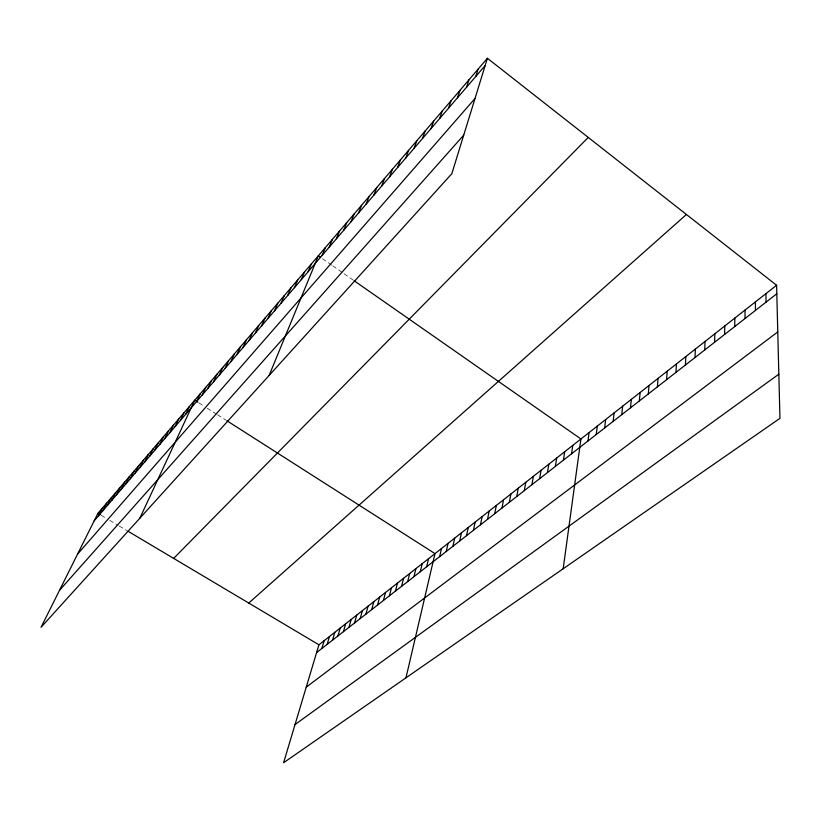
<?xml version="1.0" encoding="UTF-8"?>
<svg xmlns="http://www.w3.org/2000/svg" width="821" height="821" viewBox="0 0 821 821"><rect width="100%" height="100%" fill="white"/><g stroke="black" fill="none" stroke-linecap="round" stroke-linejoin="round"><path stroke-width="0.62" stroke-dasharray="4.11 3.08" d="M101.127 515.26L106.473 518.441M109.675 520.34L118.183 525.399M119.24 526.035L126.66 530.438M198.908 402.875L204.111 406.2M207.21 408.181L216.518 414.123M217.544 414.779L225.775 420.034M322.479 258.677L331.746 265.142M332.772 265.86L343.014 273.003M344.03 273.711L353.194 280.105"/><path stroke-width="1.23" d="M745.027 318.538L745.058 310.04M734.733 326.563L734.846 318.066M724.584 334.465L724.769 325.978M714.578 342.265L714.845 333.778M704.716 349.962L705.044 341.474M694.987 357.546L695.387 349.058M685.391 365.027L685.863 356.54M675.929 372.406L676.463 363.919M666.601 379.682L667.196 371.205M657.385 386.865L658.052 378.389M648.303 393.947L649.021 385.48M639.343 400.935L640.123 392.479M630.497 407.832L631.328 399.375M621.764 414.636L622.657 406.19M613.154 421.358L614.098 412.922M604.646 427.987L605.641 419.562M596.251 434.535L597.308 426.109M587.969 440.99L589.068 432.585M563.175 568.748L580.929 438.968L354.21 280.813M571.549 453.787L572.75 445.403M563.422 460.129L564.674 451.745M555.407 466.379L556.689 458.015M547.484 472.557L548.818 464.204M539.664 478.653L541.039 470.31M531.936 484.677L533.352 476.344M524.301 490.63L525.768 482.307M516.768 496.5L518.267 488.197M509.328 502.308L510.867 494.016M501.98 508.045L503.55 499.763M494.714 513.7L496.325 505.438M487.541 519.303L489.183 511.042M480.449 524.824L482.132 516.594M473.44 530.294L475.154 522.064M466.513 535.692L468.268 527.482M459.678 541.018L461.453 532.829M452.915 546.293L454.721 538.114M446.234 551.507L448.071 543.348M439.625 556.659L441.493 548.51M405.974 677.818L434.997 553.621L226.801 420.691M426.633 566.788L428.562 558.67M420.249 571.755L422.21 563.658M413.948 576.681L415.929 568.594M407.698 581.545L409.71 573.479M401.531 586.358L403.563 578.312M395.435 591.12L397.487 583.084M389.4 595.82L391.473 587.805M383.428 600.479L385.531 592.475M377.527 605.077L379.651 597.093M371.687 609.634L373.832 601.67M365.909 614.139L368.075 606.185M360.193 618.593L362.379 610.66M354.539 622.995L356.745 615.083M348.946 627.357L351.172 619.465M343.414 631.677L345.662 623.796M337.934 635.947L340.202 628.086M332.515 640.175L334.794 632.334M327.158 644.352L329.457 636.532M321.842 648.487L324.162 640.688M776.594 285.267L318.928 644.793L283.594 762.73L779.95 418.351L776.594 285.267L487.407 58.27L97.915 513.351L41.05 627.295L451.837 173.703L487.407 58.27M475.78 76.476L478.089 69.159M466.554 87.221L468.924 79.873M457.471 97.802L459.893 90.423M448.523 108.218L451.006 100.809M439.717 118.47L442.252 111.03M431.046 128.569L433.632 121.108M422.507 138.513L425.134 131.032M414.092 148.314L416.77 140.802M405.8 157.96L408.53 150.428M397.641 167.474L400.412 159.921M389.595 176.843L392.407 169.27M381.662 186.069L384.515 178.485M373.853 195.172L376.747 187.568M366.145 204.142L369.081 196.527M358.561 212.978L361.527 205.353M351.07 221.701L354.077 214.055M343.691 230.291L346.729 222.635M336.415 238.767L339.494 231.101M329.242 247.121L332.341 239.445M322.171 255.362L325.301 247.675M269.124 375.454L318.353 255.793L320.416 257.24M308.173 271.659L311.364 263.962M301.256 279.715L304.468 272.008M294.431 287.658L297.674 279.951M287.689 295.498L290.962 287.791M281.049 303.236L284.353 295.519M274.501 310.861L277.816 303.154M268.036 318.394L271.382 310.677M261.653 325.824L265.019 318.107M255.352 333.152L258.738 325.444M249.143 340.397L252.55 332.679M243.006 347.54L246.433 339.822M236.951 354.59L240.399 346.873M230.968 361.548L234.437 353.841M225.067 368.424L228.556 360.717M219.238 375.207L222.737 367.51M213.491 381.909L217.001 374.212M207.805 388.528L211.336 380.831M202.192 395.065L205.732 387.379M196.65 401.52L200.201 393.834M139.857 518.184L194.741 400.217L197.861 402.208M185.762 414.195L189.343 406.528M180.415 420.424L184.017 412.758M175.14 426.571L178.742 418.905M169.916 432.646L173.539 424.991M164.764 438.64L168.397 431.004M159.674 444.582L163.307 436.946M149.658 456.23L153.322 448.615M154.635 450.442L158.289 442.817M144.742 461.956L148.406 454.352M139.878 467.621L143.562 460.027M135.075 473.214L138.759 465.63M125.623 484.216L129.328 476.652M130.323 478.746L134.018 471.172M120.985 489.624L124.689 482.071M116.387 494.971L120.102 487.428M107.356 505.49L111.081 497.967M111.851 500.266L115.566 492.723M102.912 510.662L106.648 503.15M98.52 515.783L102.256 508.271M94.179 520.842L485.16 65.557M77.554 554.154L475.02 98.469M59.512 590.309L463.732 135.126M173.652 558.393L588.247 137.425M248.742 603.055L686.418 214.486M316.598 652.582L776.81 293.754M306.233 687.167L777.764 331.93M295.026 724.563L778.831 374.191M97.915 513.351L100.059 514.623M127.707 531.064L318.928 644.793M765.931 293.641L766.055 302.128M755.412 301.902L755.464 310.389"/></g></svg>
